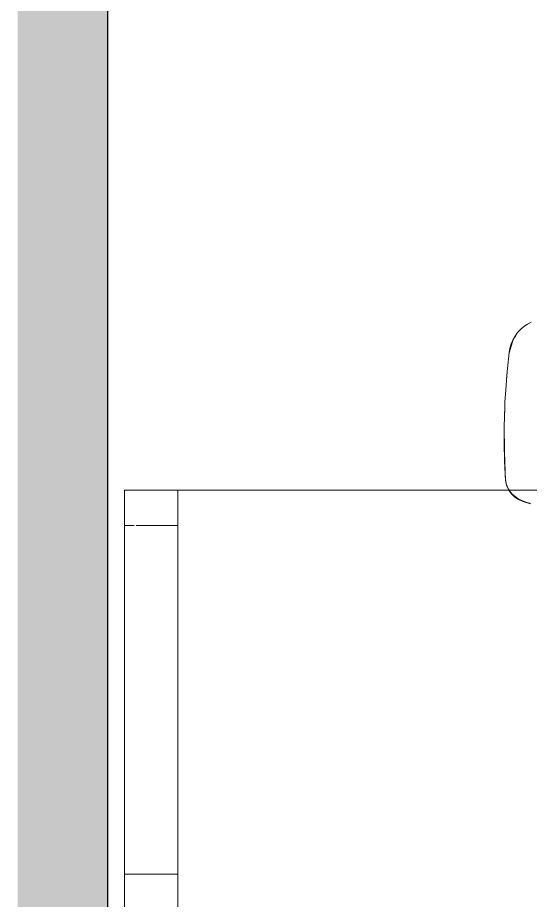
# Model space of a CAD drawing. Header units: millimetres. Extents: x 155927 to 326028, y -36033 to 97293.
# Drawn here: x 220478 to 221058, y 24451 to 25450 of the extents above; entities that cross this region are included whole.
import ezdxf

# ---------------------------------------------------------------- set-up
doc = ezdxf.new("R2010")
doc.units = ezdxf.units.MM
doc.header["$MEASUREMENT"] = 0
for name, color, linetype, lineweight in [('A-WALL-PATT', 7, 'CONTINUOUS', 9), ('G-IMPT', 8, 'CONTINUOUS', 9), ('I-FURN', 8, 'CONTINUOUS', 9), ('I-WALL', 7, 'CONTINUOUS', 9)]:
    doc.layers.add(name, color=color, linetype=linetype, lineweight=lineweight)

msp = doc.modelspace()

# ---------------------------------------------------------------- hatches: boundary and pattern name
at = {"layer": 'A-WALL-PATT'}
msp.add_hatch(color=256, dxfattribs=at).paths.add_polyline_path([(220564.54, 21904.66), (220579.89, 21904.66), (220579.89, 26324.61), (220477.89, 26324.61), (220477.89, 21904.66)], flags=0)

# ---------------------------------------------------------------- linework, layer by layer
at = {"layer": 'G-IMPT'}
for p, q in [((221050.45, 25100.03), (221046.61, 25096.71)), ((221054.61, 25102.86), (221050.45, 25100.03)), ((221054.61, 25102.86), (221058.78, 25105.05)), ((221037.94, 25084.75), (221040.45, 25089.19)), ((221041.14, 25089.23), (221039.55, 25087.12)), ((221043.44, 25093.27), (221040.45, 25089.19)), ((221043.44, 25093.27), (221046.61, 25096.71)), ((221033.77, 25070.09), (221037.6, 25082.55)), ((221035.81, 25079.06), (221033.89, 25070.65)), ((221036.13, 25080.51), (221034.66, 25075.65)), ((221037.6, 25082.55), (221034.68, 25073.4)), ((221035.81, 25079.06), (221039.55, 25087.12)), ((221037.94, 25084.75), (221036.13, 25080.51)), ((221031.86, 25052.68), (221033.77, 25070.6)), ((221033.77, 25070.6), (221034.66, 25075.65)), ((221033.77, 25070.09), (221034.68, 25073.4)), ((221030.27, 25033.49), (221031.51, 25048.55)), ((221031.51, 25048.55), (221031.86, 25052.68)), ((221030.92, 25041.67), (221031.08, 25043.35)), ((221029.94, 25028.4), (221029.13, 25014.26)), ((221030.27, 25033.49), (221029.94, 25028.4)), ((221028.88, 25008.24), (221028.49, 24996.48)), ((221028.88, 25008.24), (221029.13, 25014.26)), ((221028.63, 25001.42), (221028.61, 24999.92)), ((221028.74, 25003.35), (221028.63, 25001.42)), ((221028.32, 24988.06), (221028.23, 24977.27)), ((221028.32, 24988.06), (221028.28, 24967.88)), ((221028.32, 24988.06), (221028.49, 24996.48)), ((221028.32, 24988.06), (221028.44, 24958.04)), ((221028.44, 24958.04), (221028.23, 24977.27)), ((221028.28, 24967.88), (221028.44, 24958.04)), ((221028.28, 24967.88), (221028.78, 24946.48)), ((221028.28, 24967.88), (221028.74, 24947.69)), ((221028.32, 24967.88), (221028.3, 24965.84)), ((221028.3, 24965.84), (221028.37, 24963.93)), ((221028.44, 24958.04), (221028.78, 24946.48)), ((221028.78, 24946.48), (221028.74, 24947.69)), ((221028.74, 24947.69), (221029.83, 24925.91)), ((221028.74, 24947.69), (221029.72, 24927.51)), ((221028.78, 24946.48), (221029.83, 24925.91)), ((221029.83, 24925.91), (221029.72, 24927.51)), ((221029.83, 24925.91), (221030.08, 24924.26)), ((221030.54, 24922.04), (221029.96, 24925.89)), ((221030.53, 24921.86), (221030.08, 24924.26)), ((221030.53, 24921.86), (221030.89, 24920.52)), ((221030.54, 24922.04), (221032.96, 24915.85)), ((221032.29, 24916.88), (221030.89, 24920.52)), ((221032.29, 24916.88), (221033.56, 24914.64)), ((221032.96, 24915.85), (221033.85, 24914.64)), ((221033.56, 24914.64), (221034.24, 24913.44)), ((221034.24, 24913.44), (221037.32, 24909.7)), ((221034.26, 24914.09), (221037.12, 24910.22)), ((221037.12, 24910.22), (221043.91, 24905)), ((221040.36, 24907.03), (221037.32, 24909.7)), ((221044.41, 24904.38), (221040.36, 24907.03)), ((221043.91, 24905), (221048.3, 24903.16)), ((221044.41, 24904.38), (221048.48, 24902.4)), ((221053.93, 24900.84), (221048.3, 24903.16)), ((221052.82, 24900.81), (221048.48, 24902.4)), ((221052.82, 24900.81), (221058.3, 24899.38)), ((221053.93, 24900.84), (221057.39, 24900.13))]:
    msp.add_line(p, q, dxfattribs=at)
at = {"layer": 'I-FURN'}
for p, q in [((220598.92, 24480), (220598.92, 24914.64)), ((220598.92, 24914.64), (220598.92, 24874.64)), ((220658.92, 24914.64), (220598.92, 24914.64)), ((220658.92, 24914.64), (220598.92, 24914.64)), ((221998.92, 24914.64), (220598.92, 24914.64)), ((220598.92, 24914.64), (220598.92, 24114.64)), ((220598.92, 24114.64), (220598.92, 24914.64)), ((220598.92, 24914.64), (221998.92, 24914.64)), ((220658.92, 24875.16), (220658.92, 24914.64)), ((220658.92, 24914.64), (220658.92, 24480)), ((220598.92, 24874.64), (220598.92, 23354.64)), ((220609.5, 24874.64), (220598.92, 24874.64)), ((220609.5, 24874.64), (220598.92, 24874.64)), ((220658.92, 24874.64), (220611.81, 24874.64)), ((220658.92, 24874.64), (220611.81, 24874.64)), ((220658.92, 23354.64), (220658.92, 24874.64)), ((220598.92, 24349.64), (220598.92, 24480)), ((220658.92, 24480), (220598.92, 24480)), ((220658.92, 24480), (220598.92, 24480)), ((220658.92, 24480), (220658.92, 24349.64))]:
    msp.add_line(p, q, dxfattribs=at)
at = {"layer": 'I-WALL', "lineweight": 30}
msp.add_line((220579.89, 21904.66), (220579.89, 26324.61), dxfattribs=at)

doc.saveas('drawing.dxf')
